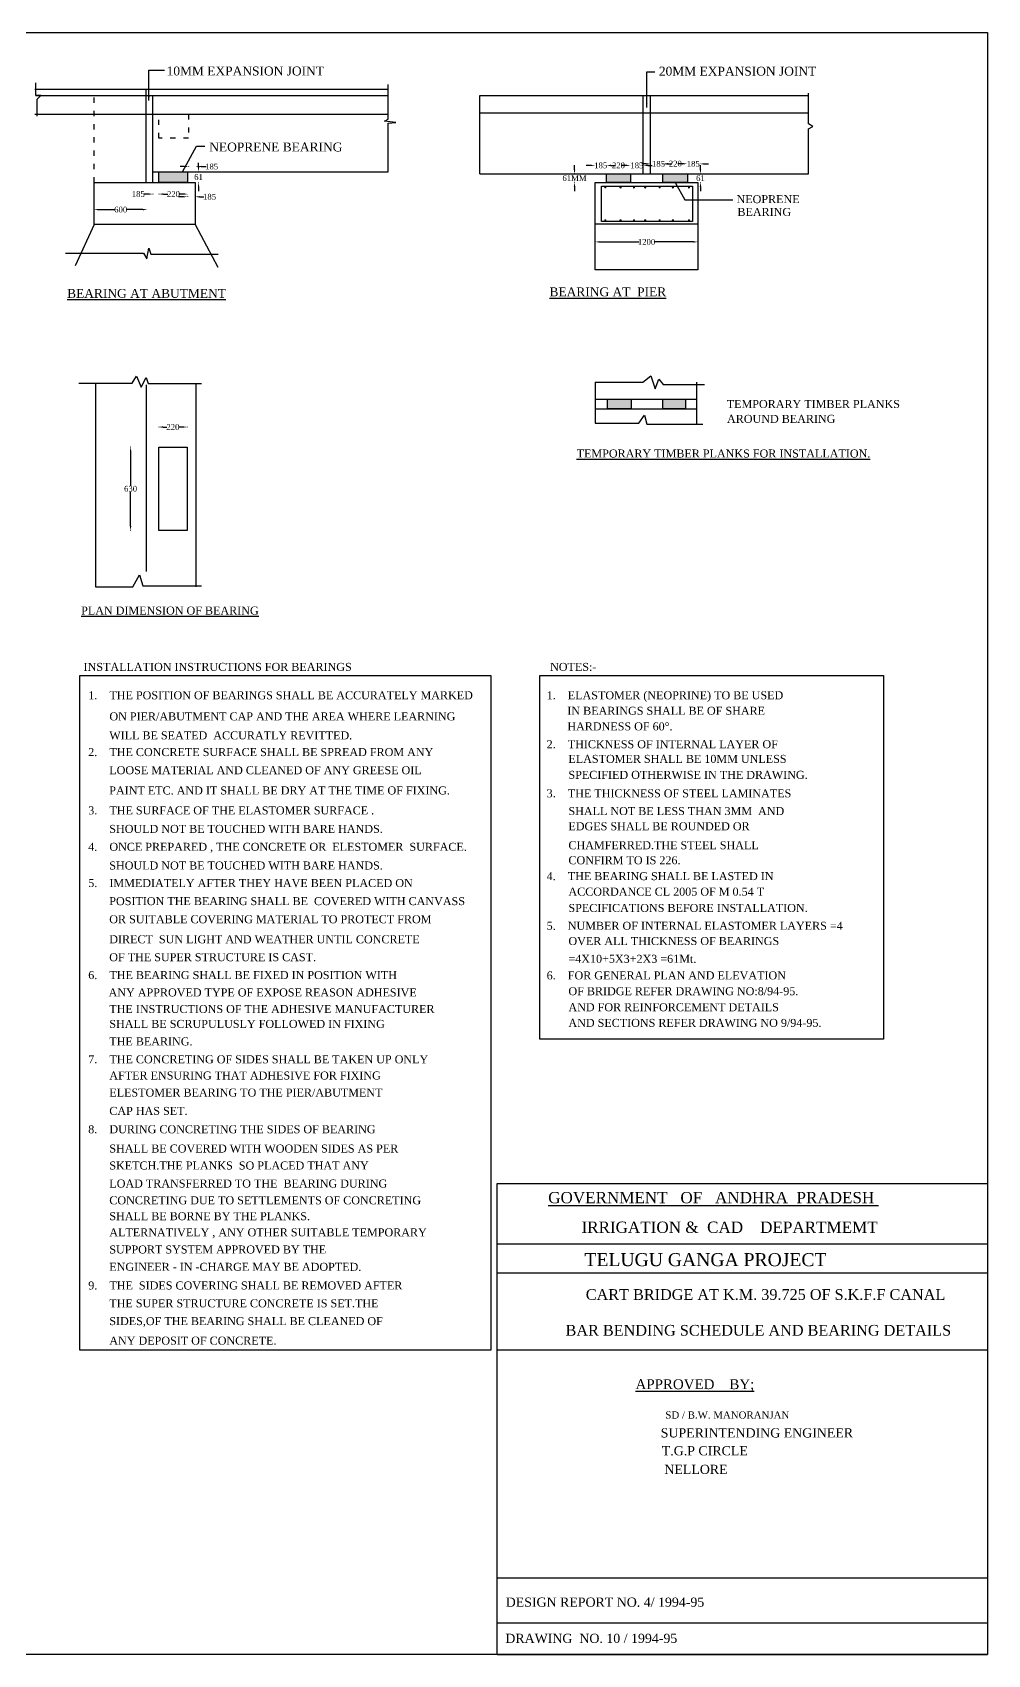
# Model space of a CAD drawing. Header units: millimetres. Extents: x -441803 to -394169, y 1318 to 37971.
# Drawn here: x -415760 to -394169, y 1318 to 37971 of the extents above; entities that cross this region are included whole.
import ezdxf

# ---------------------------------------------------------------- set-up
doc = ezdxf.new("R2010")
doc.units = ezdxf.units.MM
doc.header["$MEASUREMENT"] = 0
doc.linetypes.add('ACAD_ISO03W100', pattern=[30, 12, -18])
for name, color, linetype in [('DIM', 5, 'Continuous'), ('DWG.LINE', 10, 'Continuous'), ('HATCH', 2, 'Continuous'), ('TEXT', 7, 'Continuous')]:
    doc.layers.add(name, color=color, linetype=linetype)
doc.layers.add('DO LINE', color=3, linetype='Continuous', plot=False)
doc.layers.add('TITLE', color=7, linetype='Continuous', lineweight=30)
doc.styles.get("Standard").update_dxf_attribs({"font": 'TIMES.TTF', "height": 130})
doc.dimstyles.get("Standard").update_dxf_attribs({"dimtxt": 130, "dimasz": 100, "dimexe": 0.18, "dimexo": 0.0625, "dimgap": 0.09, "dimtad": 0, "dimtih": 1, "dimtoh": 1, "dimdec": 0, "dimzin": 0, "dimdsep": 46, "dimtxsty": 'Standard', "dimcen": 300, "dimclrd": 5, "dimclre": 5, "dimclrt": 4, "dimadec": 0, "dimazin": 0, "dimtfac": 1, "dimtdec": 0, "dimtofl": 0, "dimtmove": 0, "dimatfit": 3, "dimfxl": 5, "dimfxlon": 1, "dimtolj": 1, "dimtzin": 0, "dimarcsym": 0})

# ---------------------------------------------------------------- blocks, each defined once
blk = doc.blocks.new('*D66')
at = {"layer": 'Defpoints', "color": 0, "ltscale": 0.2}
for p in [(-414366, 34009), (-413162, 34009), (-413162, 33968)]:
    blk.add_point(p, dxfattribs=at)
at = {"layer": 'DIM', "color": 5, "lineweight": -2, "ltscale": 0.2}
for p, q in [((-414366, 33973), (-414366, 33968)), ((-414266, 33968), (-413901, 33968)), ((-413262, 33968), (-413628, 33968)), ((-413162, 33973), (-413162, 33968))]:
    blk.add_line(p, q, dxfattribs=at)
at = {"layer": 'DIM', "color": 5, "ltscale": 0.2}
for points in [[(-414266, 33985), (-414266, 33951), (-414366, 33968)], [(-413262, 33985), (-413262, 33951), (-413162, 33968)]]:
    blk.add_solid(points, dxfattribs=at)
at = {"layer": 'DIM', "color": 4, "ltscale": 0.2, "insert": (-413764, 33968), "char_height": 130, "attachment_point": 5}
blk.add_mtext('\\A1;600', dxfattribs=at)
blk = doc.blocks.new('*D44')
at = {"layer": 'Defpoints', "color": 0, "ltscale": 0.2}
for p in [(-413040, 34330), (-413040, 34319), (-412899, 34330)]:
    blk.add_point(p, dxfattribs=at)
at = {"layer": 'DIM', "color": 5, "lineweight": -2, "ltscale": 0.2}
for p, q in [((-413140, 34319), (-413240, 34319)), ((-413040, 34324), (-413040, 34319)), ((-412899, 34324), (-412899, 34319)), ((-412799, 34319), (-412699, 34319))]:
    blk.add_line(p, q, dxfattribs=at)
at = {"layer": 'DIM', "color": 5, "ltscale": 0.2}
for points in [[(-413140, 34336), (-413140, 34302), (-413040, 34319)], [(-412799, 34336), (-412799, 34302), (-412899, 34319)]]:
    blk.add_solid(points, dxfattribs=at)
at = {"layer": 'DIM', "color": 4, "ltscale": 0.2, "insert": (-413367, 34319), "char_height": 130, "attachment_point": 5}
blk.add_mtext('\\A1;185', dxfattribs=at)
blk = doc.blocks.new('*D45')
at = {"layer": 'Defpoints', "color": 0, "ltscale": 0.2}
for p in [(-412899, 34319), (-412246, 34319), (-412246, 34319)]:
    blk.add_point(p, dxfattribs=at)
at = {"layer": 'DIM', "color": 5, "lineweight": -2, "ltscale": 0.2}
for p, q in [((-412899, 34319), (-412899, 34319)), ((-412799, 34319), (-412711, 34319)), ((-412346, 34319), (-412434, 34319)), ((-412246, 34319), (-412246, 34319))]:
    blk.add_line(p, q, dxfattribs=at)
at = {"layer": 'DIM', "color": 5, "ltscale": 0.2}
for points in [[(-412799, 34336), (-412799, 34302), (-412899, 34319)], [(-412346, 34336), (-412346, 34302), (-412246, 34319)]]:
    blk.add_solid(points, dxfattribs=at)
at = {"layer": 'DIM', "color": 4, "ltscale": 0.2, "insert": (-412572, 34319), "char_height": 130, "attachment_point": 5}
blk.add_mtext('\\A1;220', dxfattribs=at)
blk = doc.blocks.new('*D67')
at = {"layer": 'Defpoints', "color": 0, "ltscale": 0.2}
for p in [(-412257, 34321), (-412083, 34305), (-412083, 34258)]:
    blk.add_point(p, dxfattribs=at)
at = {"layer": 'DIM', "color": 5, "lineweight": -2, "ltscale": 0.2}
for p, q in [((-412357, 34258), (-412457, 34258)), ((-412257, 34263), (-412257, 34258)), ((-412083, 34263), (-412083, 34258)), ((-411983, 34258), (-411883, 34258))]:
    blk.add_line(p, q, dxfattribs=at)
at = {"layer": 'DIM', "color": 5, "ltscale": 0.2}
for points in [[(-412357, 34274), (-412357, 34241), (-412257, 34258)], [(-411983, 34274), (-411983, 34241), (-412083, 34258)]]:
    blk.add_solid(points, dxfattribs=at)
at = {"layer": 'DIM', "color": 4, "ltscale": 0.2, "insert": (-411756, 34258), "char_height": 130, "attachment_point": 5}
blk.add_mtext('\\A1;185', dxfattribs=at)
blk = doc.blocks.new('*D68')
at = {"layer": 'Defpoints', "color": 0, "ltscale": 0.2}
for p in [(-412257, 34823), (-412257, 34581), (-412005, 34581)]:
    blk.add_point(p, dxfattribs=at)
at = {"layer": 'DIM', "color": 5, "lineweight": -2, "ltscale": 0.2}
for p, q in [((-412010, 34823), (-412004, 34823)), ((-412005, 34923), (-412005, 35023)), ((-412010, 34581), (-412004, 34581)), ((-412005, 34481), (-412005, 34381))]:
    blk.add_line(p, q, dxfattribs=at)
at = {"layer": 'DIM', "color": 5, "ltscale": 0.2}
for points in [[(-412021, 34923), (-411988, 34923), (-412005, 34823)], [(-412021, 34481), (-411988, 34481), (-412005, 34581)]]:
    blk.add_solid(points, dxfattribs=at)
at = {"layer": 'DIM', "color": 4, "ltscale": 0.2, "insert": (-412005, 34704), "char_height": 130, "attachment_point": 5}
blk.add_mtext('\\A1;61', dxfattribs=at)
blk = doc.blocks.new('*D46')
at = {"layer": 'Defpoints', "color": 0, "ltscale": 0.2}
for p in [(-412223, 34896), (-412036, 34941), (-412036, 34896)]:
    blk.add_point(p, dxfattribs=at)
at = {"layer": 'DIM', "color": 5, "lineweight": -2, "ltscale": 0.2}
for p, q in [((-412323, 34941), (-412423, 34941)), ((-412223, 34936), (-412223, 34941)), ((-412036, 34936), (-412036, 34941)), ((-411936, 34941), (-411836, 34941))]:
    blk.add_line(p, q, dxfattribs=at)
at = {"layer": 'DIM', "color": 5, "ltscale": 0.2}
for points in [[(-412323, 34958), (-412323, 34925), (-412223, 34941)], [(-411936, 34958), (-411936, 34925), (-412036, 34941)]]:
    blk.add_solid(points, dxfattribs=at)
at = {"layer": 'DIM', "color": 4, "ltscale": 0.2, "insert": (-411709, 34941), "char_height": 130, "attachment_point": 5}
blk.add_mtext('\\A1;185', dxfattribs=at)
blk = doc.blocks.new('*D69')
at = {"layer": 'Defpoints', "color": 0, "ltscale": 0.2}
for p in [(-403039, 33281), (-400718, 33299), (-400718, 33238)]:
    blk.add_point(p, dxfattribs=at)
at = {"layer": 'DIM', "color": 5, "lineweight": -2, "ltscale": 0.2}
for p, q in [((-403039, 33243), (-403039, 33237)), ((-402939, 33238), (-402055, 33238)), ((-400818, 33238), (-401701, 33238)), ((-400718, 33243), (-400718, 33237))]:
    blk.add_line(p, q, dxfattribs=at)
at = {"layer": 'DIM', "color": 5, "ltscale": 0.2}
for points in [[(-402939, 33254), (-402939, 33221), (-403039, 33238)], [(-400818, 33254), (-400818, 33221), (-400718, 33238)]]:
    blk.add_solid(points, dxfattribs=at)
at = {"layer": 'DIM', "color": 4, "ltscale": 0.2, "insert": (-401878, 33238), "char_height": 130, "attachment_point": 5}
blk.add_mtext('\\A1;1200', dxfattribs=at)
blk = doc.blocks.new('*D70')
at = {"layer": 'Defpoints', "color": 0, "ltscale": 0.2}
for p in [(-403506, 34773), (-403039, 34584), (-403028, 34773)]:
    blk.add_point(p, dxfattribs=at)
at = {"layer": 'DIM', "color": 5, "lineweight": -2, "ltscale": 0.2}
for p, q in [((-403506, 34873), (-403506, 34973)), ((-403501, 34773), (-403506, 34773)), ((-403501, 34584), (-403506, 34584)), ((-403506, 34484), (-403506, 34384))]:
    blk.add_line(p, q, dxfattribs=at)
at = {"layer": 'DIM', "color": 5, "ltscale": 0.2}
for points in [[(-403523, 34873), (-403489, 34873), (-403506, 34773)], [(-403523, 34484), (-403489, 34484), (-403506, 34584)]]:
    blk.add_solid(points, dxfattribs=at)
at = {"layer": 'DIM', "color": 4, "ltscale": 0.2, "insert": (-403506, 34678), "char_height": 130, "attachment_point": 5}
blk.add_mtext('\\A1;61MM', dxfattribs=at)
blk = doc.blocks.new('*D71')
at = {"layer": 'Defpoints', "color": 0, "ltscale": 0.2}
for p in [(-403046, 34967), (-403046, 34773), (-402782, 34773)]:
    blk.add_point(p, dxfattribs=at)
at = {"layer": 'DIM', "color": 5, "lineweight": -2, "ltscale": 0.2}
for p, q in [((-403146, 34967), (-403246, 34967)), ((-403046, 34962), (-403046, 34967)), ((-402782, 34962), (-402782, 34967)), ((-402682, 34967), (-402582, 34967))]:
    blk.add_line(p, q, dxfattribs=at)
at = {"layer": 'DIM', "color": 5, "ltscale": 0.2}
for points in [[(-403146, 34984), (-403146, 34950), (-403046, 34967)], [(-402682, 34984), (-402682, 34950), (-402782, 34967)]]:
    blk.add_solid(points, dxfattribs=at)
at = {"layer": 'DIM', "color": 4, "ltscale": 0.2, "insert": (-402914, 34967), "char_height": 130, "attachment_point": 5}
blk.add_mtext('\\A1;185', dxfattribs=at)
blk = doc.blocks.new('*D47')
at = {"layer": 'Defpoints', "color": 0, "ltscale": 0.2}
for p in [(-402782, 34962), (-402244, 34967), (-402244, 34962)]:
    blk.add_point(p, dxfattribs=at)
at = {"layer": 'DIM', "color": 5, "lineweight": -2, "ltscale": 0.2}
for p, q in [((-402782, 34962), (-402782, 34967)), ((-402682, 34967), (-402651, 34967)), ((-402344, 34967), (-402374, 34967)), ((-402244, 34962), (-402244, 34967))]:
    blk.add_line(p, q, dxfattribs=at)
at = {"layer": 'DIM', "color": 5, "ltscale": 0.2}
for points in [[(-402682, 34984), (-402682, 34950), (-402782, 34967)], [(-402344, 34984), (-402344, 34950), (-402244, 34967)]]:
    blk.add_solid(points, dxfattribs=at)
at = {"layer": 'DIM', "color": 4, "ltscale": 0.2, "insert": (-402513, 34967), "char_height": 130, "attachment_point": 5}
blk.add_mtext('\\A1;220', dxfattribs=at)
blk = doc.blocks.new('*D72')
at = {"layer": 'Defpoints', "color": 0, "ltscale": 0.2}
for p in [(-402244, 34967), (-401951, 34967), (-401951, 34967)]:
    blk.add_point(p, dxfattribs=at)
at = {"layer": 'DIM', "color": 5, "lineweight": -2, "ltscale": 0.2}
for p, q in [((-402344, 34967), (-402444, 34967)), ((-402244, 34967), (-402244, 34967)), ((-401951, 34967), (-401951, 34967)), ((-401851, 34967), (-401751, 34967))]:
    blk.add_line(p, q, dxfattribs=at)
at = {"layer": 'DIM', "color": 5, "ltscale": 0.2}
for points in [[(-402344, 34984), (-402344, 34950), (-402244, 34967)], [(-401851, 34984), (-401851, 34950), (-401951, 34967)]]:
    blk.add_solid(points, dxfattribs=at)
at = {"layer": 'DIM', "color": 4, "ltscale": 0.2, "insert": (-402097, 34967), "char_height": 130, "attachment_point": 5}
blk.add_mtext('\\A1;185', dxfattribs=at)
blk = doc.blocks.new('*D73')
at = {"layer": 'Defpoints', "color": 0, "ltscale": 0.2}
for p in [(-401785, 35001), (-401785, 34773), (-401508, 34773)]:
    blk.add_point(p, dxfattribs=at)
at = {"layer": 'DIM', "color": 5, "lineweight": -2, "ltscale": 0.2}
for p, q in [((-401885, 35001), (-401985, 35001)), ((-401785, 34996), (-401785, 35001)), ((-401508, 34996), (-401508, 35001)), ((-401408, 35001), (-401308, 35001))]:
    blk.add_line(p, q, dxfattribs=at)
at = {"layer": 'DIM', "color": 5, "ltscale": 0.2}
for points in [[(-401885, 35018), (-401885, 34984), (-401785, 35001)], [(-401408, 35018), (-401408, 34984), (-401508, 35001)]]:
    blk.add_solid(points, dxfattribs=at)
at = {"layer": 'DIM', "color": 4, "ltscale": 0.2, "insert": (-401608, 35001), "char_height": 130, "attachment_point": 5}
blk.add_mtext('\\A1;185', dxfattribs=at)
blk = doc.blocks.new('*D48')
at = {"layer": 'Defpoints', "color": 0, "ltscale": 0.2}
for p in [(-401482, 34997), (-400971, 35006), (-400971, 34997)]:
    blk.add_point(p, dxfattribs=at)
at = {"layer": 'DIM', "color": 5, "lineweight": -2, "ltscale": 0.2}
for p, q in [((-401482, 35001), (-401482, 35006)), ((-401382, 35006), (-401365, 35006)), ((-401071, 35006), (-401088, 35006)), ((-400971, 35001), (-400971, 35006))]:
    blk.add_line(p, q, dxfattribs=at)
at = {"layer": 'DIM', "color": 5, "ltscale": 0.2}
for points in [[(-401382, 35022), (-401382, 34989), (-401482, 35006)], [(-401071, 35022), (-401071, 34989), (-400971, 35006)]]:
    blk.add_solid(points, dxfattribs=at)
at = {"layer": 'DIM', "color": 4, "ltscale": 0.2, "insert": (-401226, 35006), "char_height": 130, "attachment_point": 5}
blk.add_mtext('\\A1;220', dxfattribs=at)
blk = doc.blocks.new('*D49')
at = {"layer": 'Defpoints', "color": 0, "ltscale": 0.2}
for p in [(-400971, 35001), (-400674, 35001), (-400674, 35001)]:
    blk.add_point(p, dxfattribs=at)
at = {"layer": 'DIM', "color": 5, "lineweight": -2, "ltscale": 0.2}
for p, q in [((-401071, 35001), (-401171, 35001)), ((-400971, 35001), (-400971, 35001)), ((-400674, 35001), (-400674, 35001)), ((-400574, 35001), (-400474, 35001))]:
    blk.add_line(p, q, dxfattribs=at)
at = {"layer": 'DIM', "color": 5, "ltscale": 0.2}
for points in [[(-401071, 35017), (-401071, 34984), (-400971, 35001)], [(-400574, 35017), (-400574, 34984), (-400674, 35001)]]:
    blk.add_solid(points, dxfattribs=at)
at = {"layer": 'DIM', "color": 4, "ltscale": 0.2, "insert": (-400822, 35001), "char_height": 130, "attachment_point": 5}
blk.add_mtext('\\A1;185', dxfattribs=at)
blk = doc.blocks.new('*D74')
at = {"layer": 'Defpoints', "color": 0, "ltscale": 0.2}
for p in [(-400724, 34773), (-400718, 34584), (-400659, 34773)]:
    blk.add_point(p, dxfattribs=at)
at = {"layer": 'DIM', "color": 5, "lineweight": -2, "ltscale": 0.2}
for p, q in [((-400659, 34873), (-400659, 34973)), ((-400664, 34773), (-400659, 34773)), ((-400664, 34584), (-400659, 34584)), ((-400659, 34484), (-400659, 34384))]:
    blk.add_line(p, q, dxfattribs=at)
at = {"layer": 'DIM', "color": 5, "ltscale": 0.2}
for points in [[(-400676, 34873), (-400642, 34873), (-400659, 34773)], [(-400676, 34484), (-400642, 34484), (-400659, 34584)]]:
    blk.add_solid(points, dxfattribs=at)
at = {"layer": 'DIM', "color": 4, "ltscale": 0.2, "insert": (-400659, 34678), "char_height": 130, "attachment_point": 5}
blk.add_mtext('\\A1;61', dxfattribs=at)
blk = doc.blocks.new('*D50')
at = {"layer": 'Defpoints', "color": 0, "ltscale": 0.2}
for p in [(-412906, 29058), (-412264, 29058), (-412264, 29055)]:
    blk.add_point(p, dxfattribs=at)
at = {"layer": 'DIM', "color": 5, "lineweight": -2, "ltscale": 0.2}
for p, q in [((-412906, 29058), (-412906, 29055)), ((-412806, 29055), (-412724, 29055)), ((-412364, 29055), (-412446, 29055)), ((-412264, 29058), (-412264, 29055))]:
    blk.add_line(p, q, dxfattribs=at)
at = {"layer": 'DIM', "color": 5, "ltscale": 0.2}
for points in [[(-412806, 29072), (-412806, 29038), (-412906, 29055)], [(-412364, 29072), (-412364, 29038), (-412264, 29055)]]:
    blk.add_solid(points, dxfattribs=at)
at = {"layer": 'DIM', "color": 4, "ltscale": 0.2, "insert": (-412585, 29055), "char_height": 130, "attachment_point": 5}
blk.add_mtext('\\A1;220', dxfattribs=at)
blk = doc.blocks.new('*D51')
at = {"layer": 'Defpoints', "color": 0, "ltscale": 0.2}
for p in [(-413520, 28603), (-413541, 26717), (-413520, 26717)]:
    blk.add_point(p, dxfattribs=at)
at = {"layer": 'DIM', "color": 5, "lineweight": -2, "ltscale": 0.2}
for p, q in [((-413536, 28603), (-413541, 28603)), ((-413541, 28503), (-413541, 27727)), ((-413541, 26817), (-413541, 27594)), ((-413536, 26717), (-413541, 26717))]:
    blk.add_line(p, q, dxfattribs=at)
at = {"layer": 'DIM', "color": 5, "ltscale": 0.2}
for points in [[(-413558, 28503), (-413524, 28503), (-413541, 28603)], [(-413558, 26817), (-413524, 26817), (-413541, 26717)]]:
    blk.add_solid(points, dxfattribs=at)
at = {"layer": 'DIM', "color": 4, "ltscale": 0.2, "insert": (-413541, 27660), "char_height": 130, "attachment_point": 5}
blk.add_mtext('\\A1;630', dxfattribs=at)

msp = doc.modelspace()

# ---------------------------------------------------------------- hatches: boundary and pattern name
at = {"layer": 'HATCH', "ltscale": 0.2}
msp.add_hatch(color=256, dxfattribs=at).paths.add_polyline_path([(-412898.9, 34823.5), (-412898.9, 34581.2), (-412256.5, 34581.2), (-412256.5, 34823.5)])
h = msp.add_hatch(color=256, dxfattribs=at)
h.paths.add_polyline_path([(-401508, 34772.8), (-401508, 34583.8), (-400949.5, 34583.8), (-400949.5, 34772.8)])
h.paths.add_polyline_path([(-402781.8, 34772.8), (-402781.8, 34583.8), (-402243.9, 34583.8), (-402243.9, 34772.8)])
h = msp.add_hatch(color=256, dxfattribs=at)
h.paths.add_polyline_path([(-401511.3, 29686.7), (-401511.3, 29465.2), (-400998.4, 29465.2), (-400998.4, 29686.7)])
h.paths.add_polyline_path([(-402758.3, 29686.7), (-402758.3, 29465.2), (-402223.9, 29465.2), (-402223.9, 29686.7)])

# ---------------------------------------------------------------- linework, layer by layer
at = {"layer": 'DO LINE', "linetype": 'ACAD_ISO03W100', "ltscale": 10}
msp.add_lwpolyline([(-414366.2, 34581.2), (-414366.2, 36543.1)], dxfattribs=at)
msp.add_lwpolyline([(-412902.4, 36126.6), (-412228.3, 36126.6), (-412228.3, 35580.1), (-412902.4, 35580.1)], close=True, dxfattribs=at)
at = {"layer": 'DWG.LINE', "ltscale": 0.2}
for points in [[(-415704.2, 36691.4), (-407720.6, 36691.4)], [(-415651, 36081.4), (-415651, 36464.7), (-415572.9, 36543.1), (-415680.8, 36543.1), (-415680.8, 36831.9)], [(-413188.3, 34581.2), (-413188.3, 36691.4)], [(-407716.6, 34823.5), (-407716.6, 35918.6), (-407546.5, 35934.6), (-407802.1, 35967.9), (-407720.6, 36008.6), (-407720.6, 36793.1)], [(-415680.8, 36543.1), (-407720.6, 36543.1)], [(-413040, 34581.2), (-413040, 36543.1)], [(-405642.8, 36547.9), (-398214.4, 36547.9)], [(-405642.8, 34772.8), (-405642.8, 36547.9)], [(-401950.9, 34772.8), (-401950.9, 36547.9)], [(-401785.2, 34772.8), (-401785.2, 36547.9)], [(-398214.4, 34772.8), (-398214.4, 35796.5), (-398116.9, 35845.9), (-398214.4, 35906.8), (-398214.4, 36596.4)], [(-415704.2, 36126.6), (-407734.9, 36126.6)], [(-405642.8, 36158.4), (-398214.4, 36158.4)], [(-413040, 34823.5), (-407716.6, 34823.5)], [(-405642.8, 34772.8), (-398214.4, 34772.8)], [(-414366.2, 33634.6), (-414793.9, 32701)], [(-412082.6, 33634.6), (-411565.6, 32670.7)], [(-403038.6, 33650.2), (-400717.5, 33650.2)], [(-415014.5, 32985.5), (-413252.5, 32985.5), (-413176.4, 32856.6), (-413130.8, 33099.3), (-413081.5, 32959), (-411558.8, 32959)], [(-414713.8, 30049.8), (-413502.8, 30049.8), (-413406.5, 30202.3), (-413302.7, 29953.1), (-413186.6, 30172.7), (-413147.1, 30041.9), (-411935.4, 30041.9)], [(-403039, 30067.6), (-401958.5, 30067.6), (-401783.7, 30210), (-401686.7, 29915.9), (-401599.3, 30135.6), (-401502.3, 30016.1), (-400564.1, 30016.1)], [(-403039, 30067.6), (-403039, 29143.4)], [(-400751.8, 30067.6), (-400751.8, 29121)], [(-414334.1, 30049.8), (-414334.1, 25445)], [(-413185.9, 30009), (-413185.9, 25793.3)], [(-412069.2, 30041.9), (-412069.2, 25445)], [(-403039, 29686.7), (-400751.8, 29686.7)], [(-403039, 29465.2), (-400751.8, 29465.2)], [(-403039, 29143.4), (-402055.5, 29143.4), (-401922.8, 29324.6), (-401871.1, 29121), (-400606.2, 29121)], [(-414334.1, 25445), (-413493.5, 25445), (-413336.1, 25716.2), (-413261.4, 25464.6), (-411935.4, 25464.6)]]:
    msp.add_lwpolyline(points, dxfattribs=at)
for points in [[(-412898.9, 34823.5), (-412256.5, 34823.5), (-412256.5, 34581.2), (-412898.9, 34581.2)], [(-414366.2, 34581.2), (-412082.6, 34581.2), (-412082.6, 33634.6), (-414366.2, 33634.6)], [(-403038.6, 34583.8), (-400717.5, 34583.8), (-400717.5, 32605.4), (-403038.6, 32605.4), (-403038.6, 34583.8)], [(-402895.4, 34495.2), (-400839.6, 34495.2), (-400839.6, 33699.3), (-402895.4, 33699.3)], [(-402781.8, 34772.8), (-402243.9, 34772.8), (-402243.9, 34583.8), (-402781.8, 34583.8)], [(-401508, 34772.8), (-400949.5, 34772.8), (-400949.5, 34583.8), (-401508, 34583.8)], [(-402758.3, 29686.7), (-402223.9, 29686.7), (-402223.9, 29465.2), (-402758.3, 29465.2)], [(-401511.3, 29686.7), (-400998.4, 29686.7), (-400998.4, 29465.2), (-401511.3, 29465.2)], [(-412906.1, 28603.2), (-412264, 28603.2), (-412264, 26717.3), (-412906.1, 26717.3)]]:
    msp.add_lwpolyline(points, close=True, dxfattribs=at)
at = {"layer": 'HATCH', "ltscale": 0.2, "const_width": 25.1}
for points in [[(-402821.6, 34469.8, 1), (-402796.5, 34469.8, 1)], [(-402477.4, 34469.8, 1), (-402452.2, 34469.8, 1)], [(-402174.8, 34469.8, 1), (-402149.7, 34469.8, 1)], [(-401920.7, 34469.8, 1), (-401895.6, 34469.8, 1)], [(-401594, 34469.8, 1), (-401568.9, 34469.8, 1)], [(-401294.5, 34469.8, 1), (-401269.4, 34469.8, 1)], [(-400931.5, 34469.8, 1), (-400906.4, 34469.8, 1)], [(-402821.6, 33726.5, 1), (-402796.5, 33726.5, 1)], [(-402477.4, 33726.5, 1), (-402452.2, 33726.5, 1)], [(-402174.8, 33726.5, 1), (-402149.7, 33726.5, 1)], [(-401920.7, 33726.5, 1), (-401895.6, 33726.5, 1)], [(-401594, 33726.5, 1), (-401568.9, 33726.5, 1)], [(-401294.5, 33726.5, 1), (-401269.4, 33726.5, 1)], [(-400931.5, 33726.5, 1), (-400906.4, 33726.5, 1)]]:
    msp.add_lwpolyline(points, format="xyb", close=True, dxfattribs=at)
at = {"layer": 'TEXT', "ltscale": 0.2}
for points in [[(-414686.7, 23442.4), (-405399.2, 23442.4), (-405399.2, 8197.8), (-414686.7, 8197.8)], [(-404293.3, 23437.2), (-396522.3, 23437.2), (-396522.3, 15223.7), (-404293.3, 15223.7)]]:
    msp.add_lwpolyline(points, close=True, dxfattribs=at)
at = {"layer": 'TITLE', "lineweight": 30}
for p, q in [((-405254.5, 11961.1), (-394169, 11961.1)), ((-394169, 11961.1), (-394169, 1318.2)), ((-405254.5, 10596.8), (-394169, 10596.8)), ((-405254.5, 9946.7), (-394169, 9946.7)), ((-405254.5, 8200.1), (-394169, 8200.1)), ((-394169, 3042.3), (-405254.5, 3042.3)), ((-394169, 2026.4), (-405254.5, 2026.4)), ((-405254.5, 1318.2), (-394169, 1318.2))]:
    msp.add_line(p, q, dxfattribs=at)
at = {"layer": 'TITLE', "ltscale": 0.2}
msp.add_lwpolyline([(-441803, 37971.2), (-394169, 37971.2), (-394169, 1318.2), (-441803, 1318.2)], close=True, dxfattribs=at)
at = {"layer": 'TITLE'}
msp.add_lwpolyline([(-405254.5, 1318.2), (-405254.5, 11961.1)], dxfattribs=at)

# ---------------------------------------------------------------- texts
at = {"layer": 'TEXT', "ltscale": 0.2}
for s, height, p in [('10MM EXPANSION JOINT', 200.908, (-412726.7, 36999.7)), ('20MM EXPANSION JOINT', 200.908, (-401598.8, 36995.9)), ('NEOPRENE BEARING', 200.908, (-411762.4, 35282.1)), ('NEOPRENE', 180.82, (-399844.1, 34113.8)), ('BEARING', 180.82, (-399823.4, 33825.1)), ('TEMPORARY TIMBER PLANKS', 180.817, (-400064.7, 29484.8)), ('AROUND BEARING', 180.817, (-400058.3, 29149.8)), ('INSTALLATION INSTRUCTIONS FOR BEARINGS', 180.817, (-414603.6, 23545.2)), ('NOTES:-', 180.82, (-404058.5, 23545.2)), ('1.    ELASTOMER (NEOPRINE) TO BE USED', 180.817, (-404136.1, 22903.5)), ('1.    THE POSITION OF BEARINGS SHALL BE ACCURATELY MARKED ', 180.817, (-414498, 22903.5)), ('IN BEARINGS SHALL BE OF SHARE ', 180.817, (-403668.2, 22553.6)), ('       ON PIER/ABUTMENT CAP AND THE AREA WHERE LEARNING', 180.817, (-414498, 22426.5)), ('HARDNESS OF 60%%D.', 180.817, (-403668.2, 22200.8)), ('WILL BE SEATED  ACCURATLY REVITTED.', 180.817, (-414022.9, 21997.5)), ('2.    THE CONCRETE SURFACE SHALL BE SPREAD FROM ANY ', 180.817, (-414498, 21620.2)), ('2.    THICKNESS OF INTERNAL LAYER OF ', 180.817, (-404136.1, 21797.8)), ('ELASTOMER SHALL BE 10MM UNLESS', 180.817, (-403643.7, 21466.4)), ('LOOSE MATERIAL AND CLEANED OF ANY GREESE OIL ', 180.817, (-414022.9, 21210.5)), ('SPECIFIED OTHERWISE IN THE DRAWING.', 180.817, (-403643.7, 21105.8)), ('PAINT ETC. AND IT SHALL BE DRY AT THE TIME OF FIXING.', 180.817, (-414022.9, 20753.1)), ('3.    THE THICKNESS OF STEEL LAMINATES  ', 180.817, (-404136.1, 20687.7)), ('3.    THE SURFACE OF THE ELASTOMER SURFACE .', 180.817, (-414498, 20302.4)), ('SHALL NOT BE LESS THAN 3MM  AND ', 180.817, (-403643.7, 20287.6)), ('SHOULD NOT BE TOUCHED WITH BARE HANDS.', 180.817, (-414022.9, 19884.5)), ('EDGES SHALL BE ROUNDED OR', 180.817, (-403643.7, 19943.4)), ('4.    ONCE PREPARED , THE CONCRETE OR  ELESTOMER  SURFACE.', 180.817, (-414498, 19479.3)), ('CHAMFERRED.THE STEEL SHALL ', 180.817, (-403643.7, 19514.9)), ('SHOULD NOT BE TOUCHED WITH BARE HANDS.', 180.817, (-414022.9, 19057.3)), ('CONFIRM TO IS 226.', 180.817, (-403643.7, 19175.9)), ('5.    IMMEDIATELY AFTER THEY HAVE BEEN PLACED ON ', 180.817, (-414498, 18660.7)), ('4.    THE BEARING SHALL BE LASTED IN', 180.817, (-404136.1, 18816.7)), ('POSITION THE BEARING SHALL BE  COVERED WITH CANVASS', 180.817, (-414022.9, 18252.2)), ('ACCORDANCE CL 2005 OF M 0.54 T', 180.817, (-403643.7, 18467.1)), ('OR SUITABLE COVERING MATERIAL TO PROTECT FROM', 180.817, (-414022.9, 17842.6)), ('SPECIFICATIONS BEFORE INSTALLATION.', 180.817, (-403643.7, 18098.3)), ('5.    NUMBER OF INTERNAL ELASTOMER LAYERS =4', 180.817, (-404136.1, 17695.4)), ('DIRECT  SUN LIGHT AND WEATHER UNTIL CONCRETE', 180.817, (-414022.9, 17390.1)), ('OVER ALL THICKNESS OF BEARINGS', 180.817, (-403643.7, 17350.3)), ('OF THE SUPER STRUCTURE IS CAST.', 180.817, (-414022.9, 16985.4)), ('=4X10+5X3+2X3 =61Mt.', 180.817, (-403643.7, 16948.6)), ('6.    THE BEARING SHALL BE FIXED IN POSITION WITH', 180.817, (-414498, 16581.5)), ('6.    FOR GENERAL PLAN AND ELEVATION ', 180.817, (-404136.1, 16574.1)), (' ANY APPROVED TYPE OF EXPOSE REASON ADHESIVE ', 180.817, (-414106.2, 16189.1)), ('OF BRIDGE REFER DRAWING NO:8/94-95.', 180.817, (-403643.7, 16216.7)), ('THE INSTRUCTIONS OF THE ADHESIVE MANUFACTURER ', 180.817, (-414021.9, 15814.7)), ('AND FOR REINFORCEMENT DETAILS', 180.817, (-403643.7, 15854.9)), ('SHALL BE SCRUPULUSLY FOLLOWED IN FIXING ', 180.817, (-414021.9, 15477.9)), ('AND SECTIONS REFER DRAWING NO 9/94-95.', 180.817, (-403643.7, 15500.9)), ('THE BEARING.', 180.817, (-414021.9, 15082.3)), ('7.    THE CONCRETING OF SIDES SHALL BE TAKEN UP ONLY ', 180.817, (-414498, 14677.6)), ('AFTER ENSURING THAT ADHESIVE FOR FIXING', 180.817, (-414021.9, 14311.7)), ('ELESTOMER BEARING TO THE PIER/ABUTMENT', 180.817, (-414021.9, 13926.1)), ('CAP HAS SET.', 180.817, (-414021.9, 13512.3)), ('8.    DURING CONCRETING THE SIDES OF BEARING ', 180.817, (-414498, 13097.3)), ('SHALL BE COVERED WITH WOODEN SIDES AS PER ', 180.817, (-414021.9, 12661.9)), ('SKETCH.THE PLANKS  SO PLACED THAT ANY ', 180.817, (-414021.9, 12278.6)), ('LOAD TRANSFERRED TO THE  BEARING DURING ', 180.817, (-414021.9, 11870.8)), ('CONCRETING DUE TO SETTLEMENTS OF CONCRETING ', 180.817, (-414021.9, 11492.1)), ('SHALL BE BORNE BY THE PLANKS.', 180.817, (-414021.9, 11133.2)), ('ALTERNATIVELY , ANY OTHER SUITABLE TEMPORARY ', 180.817, (-414021.9, 10768.4)), ('SUPPORT SYSTEM APPROVED BY THE ', 180.817, (-414021.9, 10380.7)), ('ENGINEER - IN -CHARGE MAY BE ADOPTED.', 180.817, (-414021.9, 9988.8)), ('9.    THE  SIDES COVERING SHALL BE REMOVED AFTER', 180.817, (-414498, 9568)), ('THE SUPER STRUCTURE CONCRETE IS SET.THE ', 180.817, (-414021.9, 9164.7)), ('SIDES,OF THE BEARING SHALL BE CLEANED OF ', 180.817, (-414021.9, 8762.4)), ('ANY DEPOSIT OF CONCRETE.', 180.817, (-414021.9, 8320.9))]:
    msp.add_text(s, height=height, dxfattribs=at).set_placement(p)
at = {"layer": 'TITLE', "ltscale": 0.2}
for s, height, p in [('%%UBEARING AT ABUTMENT', 200.908, (-414975.9, 31974.1)), ('%%UBEARING AT  PIER', 200.908, (-404071.8, 32009)), ('%%UTEMPORARY TIMBER PLANKS FOR INSTALLATION.', 180.817, (-403457.6, 28366.7)), ('%%UPLAN DIMENSION OF BEARING', 180.817, (-414658.5, 24817.5))]:
    msp.add_text(s, height=height, dxfattribs=at).set_placement(p)
at = {"layer": 'TITLE', "lineweight": 30}
for s, height, p in [('%%UGOVERNMENT   OF   ANDHRA  PRADESH ', 255.303, (-404100.9, 11515.7)), ('IRRIGATION &  CAD    DEPARTMEMT ', 255.303, (-403347.5, 10846.1)), ('TELUGU GANGA PROJECT', 293.689, (-403281.1, 10094.5)), ('CART BRIDGE AT K.M. 39.725 OF S.K.F.F CANAL ', 242.391, (-403251.1, 9332.6)), ('BAR BENDING SCHEDULE AND BEARING DETAILS', 242.391, (-403708.5, 8524)), ('%%UAPPROVED    BY;', 223.762, (-402127.1, 7315.4)), ('SD / B.W. MANORANJAN', 162.453, (-401452.4, 6650)), ('SUPERINTENDING ENGINEER', 207.764, (-401557.6, 6223.3)), ('T.G.P CIRCLE', 207.764, (-401532.8, 5819.6)), ('NELLORE', 207.76, (-401475.1, 5399.3)), ('DESIGN REPORT NO. 4/ 1994-95', 207.764, (-405061.9, 2398.7)), ('DRAWING  NO. 10 / 1994-95', 207.764, (-405069.9, 1580.8))]:
    msp.add_text(s, height=height, dxfattribs=at).set_placement(p)

# ---------------------------------------------------------------- dimensions: what is measured, and where the dimension line sits
at = {"layer": 'DIM', "ltscale": 0.2}
for base, p1, p2, text, picture, middle in [((-412036, 34941.2), (-412223.2, 34896.2), (-412036, 34896.2), '185', '*D46', (-411709.5, 34941.2)), ((-403045.8, 34966.9), (-402781.8, 34772.8), (-403045.8, 34772.8), '185', '*D71', (-402913.8, 34966.9)), ((-402243.9, 34967.1), (-402781.8, 34961.8), (-402243.9, 34961.8), '220', '*D47', (-402512.9, 34967.1)), ((-401950.9, 34966.9), (-402243.9, 34967.2), (-401950.9, 34966.9), '185', '*D72', (-402097.4, 34966.9)), ((-400970.8, 35005.6), (-401481.5, 34996.7), (-400970.8, 34996.7), '220', '*D48', (-401226.1, 35005.6)), ((-400673.6, 35000.5), (-400970.8, 35000.5), (-400673.6, 35000.5), '185', '*D49', (-400822.2, 35000.5)), ((-413040.5, 34319.1), (-412898.9, 34329.9), (-413040.5, 34329.9), '185', '*D44', (-413367, 34319.1)), ((-412245.7, 34318.9), (-412898.9, 34318.9), (-412245.7, 34318.9), '220', '*D45', (-412572.3, 34318.9)), ((-412082.6, 34257.8), (-412256.5, 34320.7), (-412082.6, 34304.9), '185', '*D67', (-411756.1, 34257.8)), ((-413162.1, 33968), (-414366.2, 34009.3), (-413162.1, 34009.3), '600', '*D66', (-413764.2, 33968)), ((-400717.5, 33237.5), (-403038.6, 33280.8), (-400717.5, 33299.3), '1200', '*D69', (-401878.1, 33237.5)), ((-412264, 29055), (-412906.1, 29058.4), (-412264, 29058.4), '220', '*D50', (-412585.1, 29055))]:
    dim = msp.add_linear_dim(base=base, p1=p1, p2=p2, text=text, dimstyle='Standard', dxfattribs=at)
    dim.commit()
    dim.dimension.update_dxf_attribs({"geometry": picture, "text_midpoint": middle})
dim = msp.add_linear_dim(base=(-412004.5, 34581.2), p1=(-412256.5, 34823.5), p2=(-412256.5, 34581.2), angle=270, text='61', dimstyle='Standard', dxfattribs=at)
dim.commit()
dim.dimension.update_dxf_attribs({"geometry": '*D68', "text_midpoint": (-412004.5, 34703.7), "dimtype": 161})
for base, p1, p2, text, picture, middle in [((-403506.1, 34772.8), (-403038.6, 34583.8), (-403027.8, 34772.8), '61MM', '*D70', (-403506.1, 34678.3)), ((-400659.2, 34772.8), (-400717.5, 34583.8), (-400724.2, 34772.8), '61', '*D74', (-400659.2, 34678.3)), ((-413540.8, 26717.3), (-413520.1, 28603.2), (-413520.1, 26717.3), '630', '*D51', (-413540.8, 27660.3))]:
    dim = msp.add_linear_dim(base=base, p1=p1, p2=p2, angle=90, text=text, dimstyle='Standard', dxfattribs=at)
    dim.commit()
    dim.dimension.update_dxf_attribs({"geometry": picture, "text_midpoint": middle})
dim = msp.add_linear_dim(base=(-401785.2, 35001.1), p1=(-401508, 34772.8), p2=(-401785.2, 34772.8), text='185', dimstyle='Standard', dxfattribs=at)
dim.commit()
dim.dimension.update_dxf_attribs({"geometry": '*D73', "text_midpoint": (-401608.5, 35001.1), "dimtype": 160})

# ---------------------------------------------------------------- leaders
for points in [[(-413125.2, 36432.3), (-413125.2, 37115.2), (-412771.6, 37115.2)], [(-401871.3, 36274.8), (-401871.3, 37080.7), (-401688.9, 37080.7)], [(-412367.1, 34823.5), (-412050.2, 35403.1), (-411859.4, 35403.1)], [(-401228.8, 34583.8), (-401014.6, 34191.1), (-399928.5, 34191.1)]]:
    msp.add_leader(points, dimstyle='Standard', override={"dimgap": 0.09, "dimtad": 0}, dxfattribs=at)

doc.saveas('drawing.dxf')
